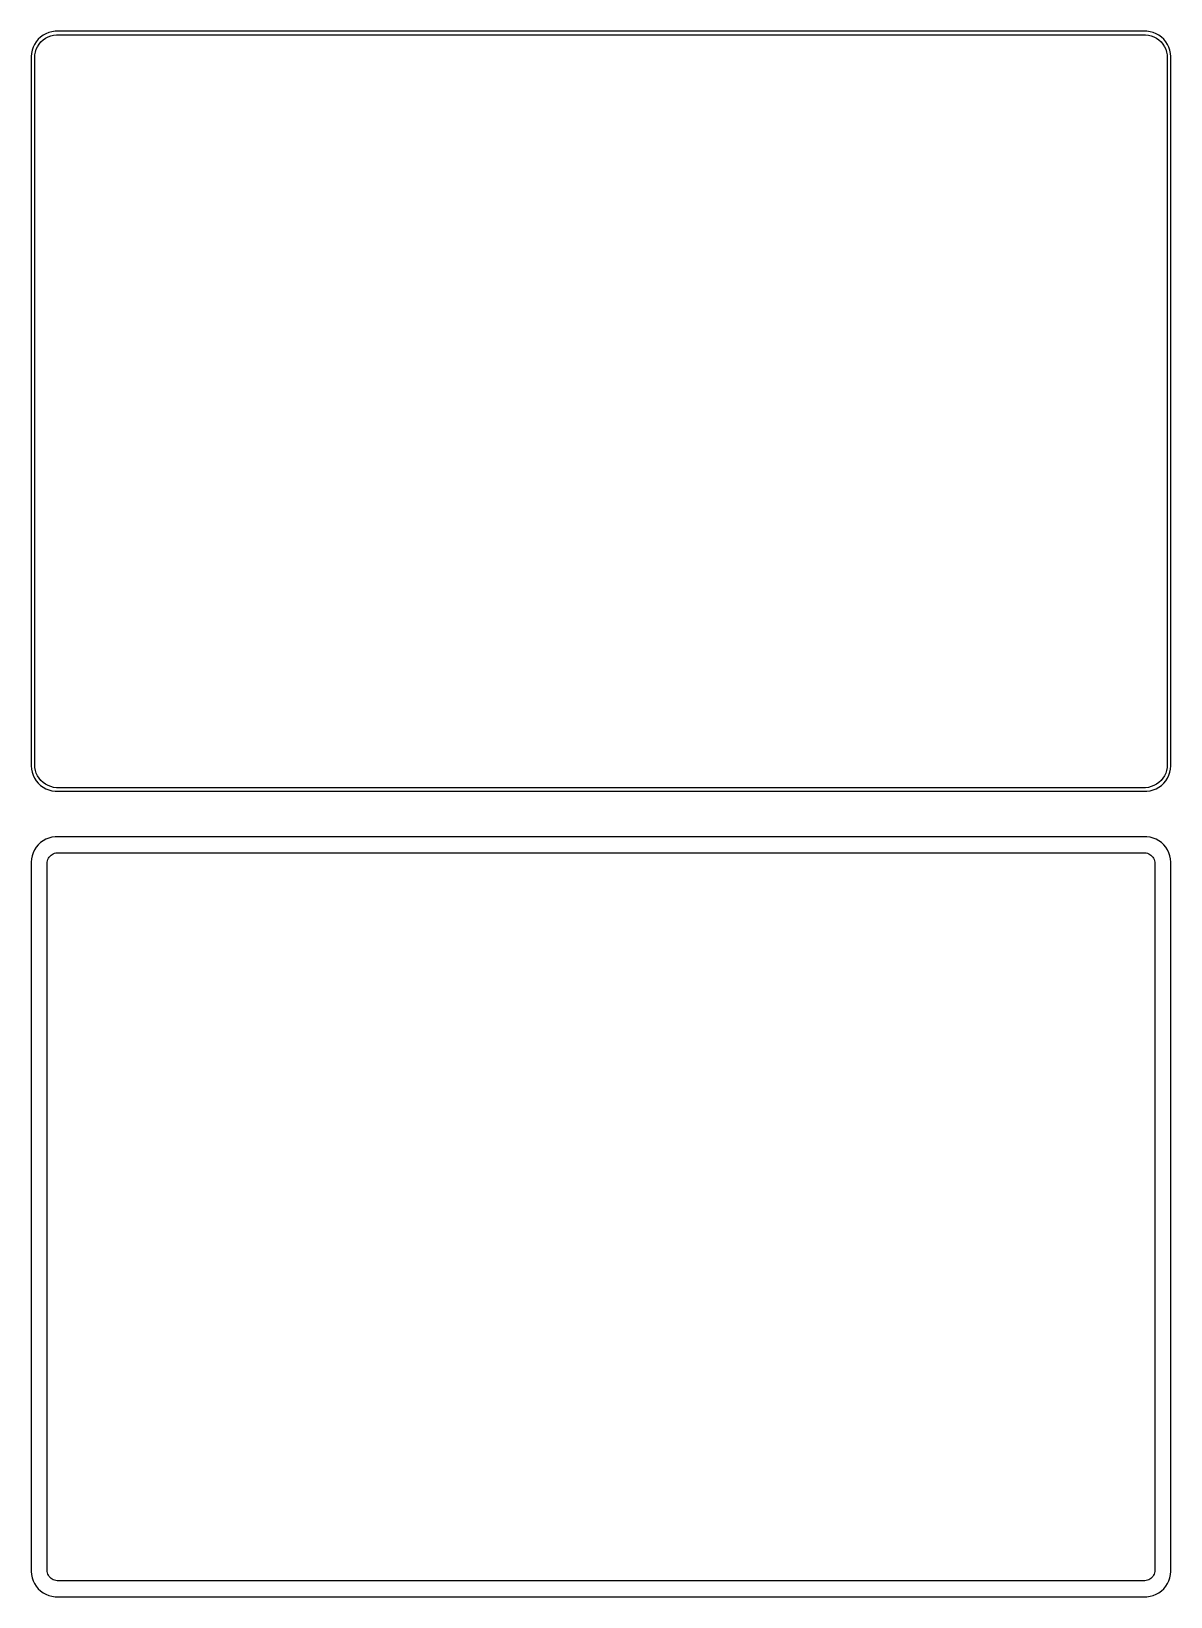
# Model space of a CAD drawing. Header units: metres. Extents: x -112 to 112, y 243 to 552.
import ezdxf

# ---------------------------------------------------------------- set-up
doc = ezdxf.new("R2010")
doc.units = ezdxf.units.M

msp = doc.modelspace()

# ---------------------------------------------------------------- linework, layer by layer
for p, q in [((-111.145, 550.423), (-111.545, 549.939)), ((-110.687, 550.853), (-111.145, 550.423)), ((-110.179, 551.222), (-110.687, 550.853)), ((-110.588, 549.884), (-110.168, 550.278)), ((-109.629, 551.524), (-110.179, 551.222)), ((-110.168, 550.278), (-109.703, 550.616)), ((-109.703, 550.616), (-109.199, 550.893)), ((-109.045, 551.755), (-109.629, 551.524)), ((-109.199, 550.893), (-108.665, 551.104)), ((-108.437, 551.911), (-109.045, 551.755)), ((-108.665, 551.104), (-108.108, 551.247)), ((-107.814, 551.99), (-108.437, 551.911)), ((-108.108, 551.247), (-107.537, 551.319)), ((107.814, 551.99), (-107.814, 551.99)), ((-107.537, 551.319), (107.537, 551.319)), ((107.537, 551.319), (108.108, 551.247)), ((108.437, 551.911), (107.814, 551.99)), ((108.108, 551.247), (108.665, 551.104)), ((109.045, 551.755), (108.437, 551.911)), ((108.665, 551.104), (109.199, 550.893)), ((109.629, 551.524), (109.045, 551.755)), ((109.199, 550.893), (109.703, 550.616)), ((110.179, 551.222), (109.629, 551.524)), ((109.703, 550.616), (110.168, 550.278)), ((110.168, 550.278), (110.588, 549.884)), ((110.687, 550.853), (110.179, 551.222)), ((111.145, 550.423), (110.687, 550.853)), ((111.545, 549.939), (111.145, 550.423)), ((-112.461, 547.627), (-112.5, 547)), ((-112.5, 547), (-112.5, 407)), ((-112.343, 548.243), (-112.461, 547.627)), ((-112.149, 548.841), (-112.343, 548.243)), ((-111.882, 549.409), (-112.149, 548.841)), ((-111.545, 549.939), (-111.882, 549.409)), ((-111.828, 546.75), (-111.792, 547.324)), ((-111.792, 547.324), (-111.685, 547.889)), ((-111.685, 547.889), (-111.507, 548.435)), ((-111.507, 548.435), (-111.262, 548.956)), ((-111.262, 548.956), (-110.954, 549.441)), ((-110.954, 549.441), (-110.588, 549.884)), ((110.588, 549.884), (110.954, 549.441)), ((110.954, 549.441), (111.262, 548.956)), ((111.262, 548.956), (111.507, 548.435)), ((111.507, 548.435), (111.685, 547.889)), ((111.882, 549.409), (111.545, 549.939)), ((111.685, 547.889), (111.792, 547.324)), ((111.792, 547.324), (111.828, 546.75)), ((112.149, 548.841), (111.882, 549.409)), ((112.343, 548.243), (112.149, 548.841)), ((112.461, 547.627), (112.343, 548.243)), ((112.5, 547), (112.461, 547.627)), ((112.5, 407), (112.5, 547)), ((-111.828, 407.25), (-111.828, 546.75)), ((111.828, 546.75), (111.828, 407.25)), ((-112.5, 407), (-112.461, 406.373)), ((-112.461, 406.373), (-112.343, 405.757)), ((-112.343, 405.757), (-112.149, 405.159)), ((-112.149, 405.159), (-111.882, 404.591)), ((-111.792, 406.676), (-111.828, 407.25)), ((-111.685, 406.111), (-111.792, 406.676)), ((-111.507, 405.565), (-111.685, 406.111)), ((-111.262, 405.044), (-111.507, 405.565)), ((-110.954, 404.559), (-111.262, 405.044)), ((111.262, 405.044), (110.954, 404.559)), ((111.507, 405.565), (111.262, 405.044)), ((111.685, 406.111), (111.507, 405.565)), ((111.792, 406.676), (111.685, 406.111)), ((111.828, 407.25), (111.792, 406.676)), ((111.882, 404.591), (112.149, 405.159)), ((112.149, 405.159), (112.343, 405.757)), ((112.343, 405.757), (112.461, 406.373)), ((112.461, 406.373), (112.5, 407)), ((-111.882, 404.591), (-111.545, 404.061)), ((-111.545, 404.061), (-111.145, 403.577)), ((-111.145, 403.577), (-110.687, 403.147)), ((-110.588, 404.116), (-110.954, 404.559)), ((-110.687, 403.147), (-110.179, 402.778)), ((-110.168, 403.722), (-110.588, 404.116)), ((-110.179, 402.778), (-109.629, 402.476)), ((-109.703, 403.384), (-110.168, 403.722)), ((-109.199, 403.107), (-109.703, 403.384)), ((-109.629, 402.476), (-109.045, 402.245)), ((-108.665, 402.896), (-109.199, 403.107)), ((-109.045, 402.245), (-108.437, 402.089)), ((-108.108, 402.753), (-108.665, 402.896)), ((-108.437, 402.089), (-107.814, 402.01)), ((-107.537, 402.681), (-108.108, 402.753)), ((-107.814, 402.01), (107.814, 402.01)), ((107.537, 402.681), (-107.537, 402.681)), ((108.108, 402.753), (107.537, 402.681)), ((107.814, 402.01), (108.437, 402.089)), ((108.665, 402.896), (108.108, 402.753)), ((108.437, 402.089), (109.045, 402.245)), ((109.199, 403.107), (108.665, 402.896)), ((109.045, 402.245), (109.629, 402.476)), ((109.703, 403.384), (109.199, 403.107)), ((109.629, 402.476), (110.179, 402.778)), ((110.168, 403.722), (109.703, 403.384)), ((110.588, 404.116), (110.168, 403.722)), ((110.179, 402.778), (110.687, 403.147)), ((110.954, 404.559), (110.588, 404.116)), ((110.687, 403.147), (111.145, 403.577)), ((111.145, 403.577), (111.545, 404.061)), ((111.545, 404.061), (111.882, 404.591)), ((-109.629, 392.524), (-110.179, 392.222)), ((-109.045, 392.755), (-109.629, 392.524)), ((-108.437, 392.911), (-109.045, 392.755)), ((-107.814, 392.99), (-108.437, 392.911)), ((107.814, 392.99), (-107.814, 392.99)), ((108.437, 392.911), (107.814, 392.99)), ((109.045, 392.755), (108.437, 392.911)), ((109.629, 392.524), (109.045, 392.755)), ((110.179, 392.222), (109.629, 392.524)), ((-112.149, 389.841), (-112.343, 389.243)), ((-111.882, 390.409), (-112.149, 389.841)), ((-111.545, 390.939), (-111.882, 390.409)), ((-111.145, 391.423), (-111.545, 390.939)), ((-110.687, 391.853), (-111.145, 391.423)), ((-110.179, 392.222), (-110.687, 391.853)), ((-108.788, 389.194), (-108.595, 389.376)), ((-108.595, 389.376), (-108.38, 389.531)), ((-108.38, 389.531), (-108.148, 389.659)), ((-108.148, 389.659), (-107.902, 389.756)), ((-107.902, 389.756), (-107.645, 389.822)), ((-107.645, 389.822), (-107.382, 389.855)), ((-107.382, 389.855), (107.382, 389.855)), ((107.382, 389.855), (107.645, 389.822)), ((107.645, 389.822), (107.902, 389.756)), ((107.902, 389.756), (108.148, 389.659)), ((108.148, 389.659), (108.38, 389.531)), ((108.38, 389.531), (108.595, 389.376)), ((108.595, 389.376), (108.788, 389.194)), ((110.687, 391.853), (110.179, 392.222)), ((111.145, 391.423), (110.687, 391.853)), ((111.545, 390.939), (111.145, 391.423)), ((111.882, 390.409), (111.545, 390.939)), ((112.149, 389.841), (111.882, 390.409)), ((112.343, 389.243), (112.149, 389.841)), ((-112.461, 388.627), (-112.5, 388)), ((-112.5, 388), (-112.5, 248)), ((-112.343, 389.243), (-112.461, 388.627)), ((-109.36, 387.75), (-109.343, 388.014)), ((-109.36, 248.25), (-109.36, 387.75)), ((-109.343, 388.014), (-109.293, 388.275)), ((-109.293, 388.275), (-109.211, 388.527)), ((-109.211, 388.527), (-109.099, 388.766)), ((-109.099, 388.766), (-108.957, 388.99)), ((-108.957, 388.99), (-108.788, 389.194)), ((108.788, 389.194), (108.957, 388.99)), ((108.957, 388.99), (109.099, 388.766)), ((109.099, 388.766), (109.211, 388.527)), ((109.211, 388.527), (109.293, 388.275)), ((109.293, 388.275), (109.343, 388.014)), ((109.343, 388.014), (109.36, 387.75)), ((109.36, 387.75), (109.36, 248.25)), ((112.461, 388.627), (112.343, 389.243)), ((112.5, 388), (112.461, 388.627)), ((112.5, 248), (112.5, 388)), ((-112.5, 248), (-112.461, 247.373)), ((-112.461, 247.373), (-112.343, 246.757)), ((-109.343, 247.986), (-109.36, 248.25)), ((-109.293, 247.725), (-109.343, 247.986)), ((-109.211, 247.473), (-109.293, 247.725)), ((-109.099, 247.234), (-109.211, 247.473)), ((-108.957, 247.01), (-109.099, 247.234)), ((109.099, 247.234), (108.957, 247.01)), ((109.211, 247.473), (109.099, 247.234)), ((109.293, 247.725), (109.211, 247.473)), ((109.343, 247.986), (109.293, 247.725)), ((109.36, 248.25), (109.343, 247.986)), ((112.343, 246.757), (112.461, 247.373)), ((112.461, 247.373), (112.5, 248)), ((-112.343, 246.757), (-112.149, 246.159)), ((-112.149, 246.159), (-111.882, 245.591)), ((-111.882, 245.591), (-111.545, 245.061)), ((-111.545, 245.061), (-111.145, 244.577)), ((-111.145, 244.577), (-110.687, 244.147)), ((-110.687, 244.147), (-110.179, 243.778)), ((-108.788, 246.806), (-108.957, 247.01)), ((-108.595, 246.624), (-108.788, 246.806)), ((-108.38, 246.469), (-108.595, 246.624)), ((-108.148, 246.341), (-108.38, 246.469)), ((-107.902, 246.244), (-108.148, 246.341)), ((-107.645, 246.178), (-107.902, 246.244)), ((-107.382, 246.145), (-107.645, 246.178)), ((107.382, 246.145), (-107.382, 246.145)), ((107.645, 246.178), (107.382, 246.145)), ((107.902, 246.244), (107.645, 246.178)), ((108.148, 246.341), (107.902, 246.244)), ((108.38, 246.469), (108.148, 246.341)), ((108.595, 246.624), (108.38, 246.469)), ((108.788, 246.806), (108.595, 246.624)), ((108.957, 247.01), (108.788, 246.806)), ((110.179, 243.778), (110.687, 244.147)), ((110.687, 244.147), (111.145, 244.577)), ((111.145, 244.577), (111.545, 245.061)), ((111.545, 245.061), (111.882, 245.591)), ((111.882, 245.591), (112.149, 246.159)), ((112.149, 246.159), (112.343, 246.757)), ((-110.179, 243.778), (-109.629, 243.476)), ((-109.629, 243.476), (-109.045, 243.245)), ((-109.045, 243.245), (-108.437, 243.089)), ((-108.437, 243.089), (-107.814, 243.01)), ((-107.814, 243.01), (107.814, 243.01)), ((107.814, 243.01), (108.437, 243.089)), ((108.437, 243.089), (109.045, 243.245)), ((109.045, 243.245), (109.629, 243.476)), ((109.629, 243.476), (110.179, 243.778))]:
    msp.add_line(p, q)

doc.saveas('drawing.dxf')
